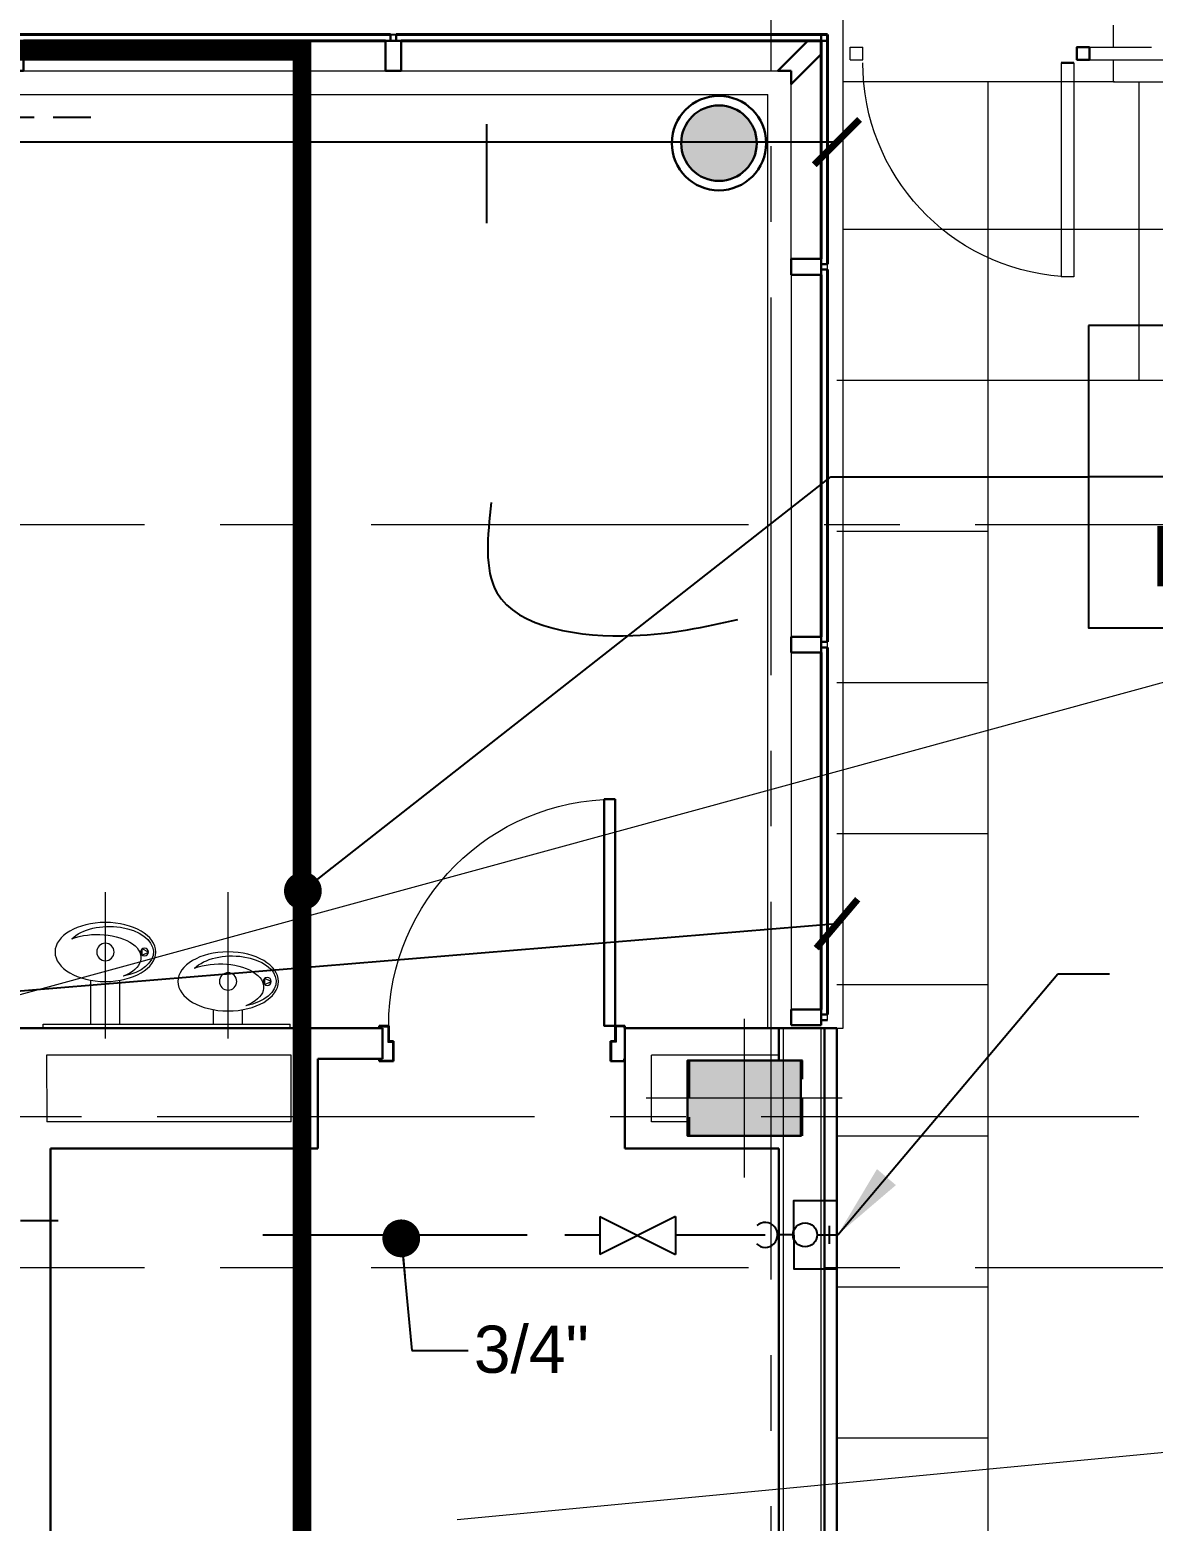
# Model space of a CAD drawing. Header units: inches. Extents: x -26500 to -19489, y -3216 to 2257.
# Drawn here: x -21538.8 to -21360.3, y 862.9 to 1099.7 of the extents above; entities that cross this region are included whole.
import ezdxf
from ezdxf.enums import TextEntityAlignment as Align

# ---------------------------------------------------------------- set-up
doc = ezdxf.new("R2010")
doc.units = ezdxf.units.IN
doc.header["$LTSCALE"] = 48
doc.header["$MEASUREMENT"] = 0
for name, pattern in [('A113$0$CENTER', [2, 1.25, -0.25, 0.25, -0.25]), ('A113$0$DGN Style 4', [277.835214, 138.830838, -69.415419, 0.173539, -69.415419]), ('DASHED2', [0.375, 0.25, -0.125]), ('DCW2', [1.25, 0.875, -0.125, 0.125, -0.125]), ('NB - PH Mezzanine_plan$0$HIDDEN2', [0.1875, 0.125, -0.0625])]:
    doc.linetypes.add(name, pattern=pattern)
for name, color, linetype in [('A-Detl-Iden', 5, 'Continuous'), ('A113$0$A roof pave', 8, 'Continuous'), ('A113$0$A-ANNO-IDEN', 8, 'Continuous'), ('A113$0$A-ANNO-PATT-13-14', 8, 'Continuous'), ('A113$0$A-COLS-13-14', 8, 'Continuous'), ('A113$0$A-COLS-COLS13-14', 8, 'Continuous'), ('A113$0$A-DOOR', 8, 'Continuous'), ('A113$0$A-DOOR-FRAM', 8, 'Continuous'), ('A113$0$A-FLOR-CURB', 8, 'Continuous'), ('A113$0$A-FLOR-PFIX', 8, 'Continuous'), ('A113$0$A-FLOR-SLAB', 8, 'Continuous'), ('A113$0$A-GLAZ', 8, 'Continuous'), ('A113$0$A-GRID-GRDP0-15', 8, 'Continuous'), ('A113$0$A-roof hral', 8, 'Continuous'), ('A113$0$A-ROOF-PAVE-X1', 8, 'Continuous'), ('A113$0$A-WALL-EXTR', 8, 'Continuous'), ('A113$0$A-WALL-FULL-EXTR', 8, 'Continuous'), ('A113$0$A-WALL-FULL-INTR', 8, 'Continuous'), ('A113$0$A-WALL-INTR', 8, 'Continuous'), ('G-Anno', 6, 'Continuous'), ('M2113$0$M-HVAC-FLEX', 8, 'Continuous'), ('NB - PH Mezzanine_plan$0$STCCOLS1', 1, 'NB - PH Mezzanine_plan$0$HIDDEN2'), ('NB - PH Mezzanine_plan$0$STPTREINF', 1, 'NB - PH Mezzanine_plan$0$HIDDEN2'), ('NB - PH Mezzanine_plan$0$STREINFB', 1, 'NB - PH Mezzanine_plan$0$HIDDEN2'), ('P-Anno', 6, 'Continuous'), ('P-Anno-Symb', 6, 'Continuous'), ('P-Domw-Cpip', 132, 'DCW2'), ('P-Pipe-Ftng', 134, 'Continuous'), ('P-Pipe-Ftng @ 48', 134, 'Continuous'), ('P-Pipe-Ftng @ 96', 134, 'Continuous'), ('XREF', 7, 'Continuous')]:
    doc.layers.add(name, color=color, linetype=linetype)
doc.styles.add('MAMEP ANNO', font='arial.ttf', dxfattribs={"height": 0.078125})
doc.styles.add('NB - PH Mezzanine_plan$0$ROMANS', font='romans.shx', dxfattribs={"width": 0.8})
doc.styles.add('P-00-', font='arial.ttf')
doc.styles.add('P10', font='arial.ttf', dxfattribs={"height": 0.1})
doc.styles.get("Standard").update_dxf_attribs({"font": 'simplex.shx'})
doc.dimstyles.new('NB - PH Mezzanine_plan$0$tce_96', dxfattribs={"dimscale": 96, "dimtxt": 0.09375, "dimasz": 0.075, "dimexe": 0.075, "dimexo": 0.0625, "dimgap": 0.03125, "dimtad": 1, "dimdec": 3, "dimzin": 3, "dimdsep": 46, "dimlunit": 4, "dimtxsty": 'NB - PH Mezzanine_plan$0$ROMANS', "dimblk": 'NB - PH Mezzanine_plan$0$_ArchTick', "dimcen": 0, "dimdle": 0.075, "dimclrd": 3, "dimclre": 3, "dimclrt": 10, "dimadec": 0, "dimazin": 1, "dimtfac": 1, "dimtdec": 3, "dimtmove": 0, "dimatfit": 3, "dimldrblk": 'NB - PH Mezzanine_plan$0$_ArchTick', "dimfxl": 1, "dimtolj": 1, "dimtzin": 3, "dimlwd": -1, "dimlwe": -1, "dimarcsym": 0})
doc.dimstyles.new('STANDARD$7', dxfattribs={"dimtxt": 0.18, "dimasz": 0.125, "dimexe": 0.18, "dimexo": 0.06, "dimgap": 0.09, "dimtad": 0, "dimtih": 1, "dimtoh": 1, "dimdec": 4, "dimzin": 0, "dimdsep": 46, "dimtxsty": 'Standard', "dimcen": 0.09, "dimadec": 0, "dimazin": 0, "dimtfac": 1, "dimtdec": 4, "dimtofl": 0, "dimtmove": 0, "dimatfit": 3, "dimfxl": 1, "dimtolj": 1, "dimtzin": 0, "dimarcsym": 0})
doc.dimstyles.new('Standard_96_1', dxfattribs={"dimscale": 96, "dimtxt": 0.09375, "dimasz": 0.1175, "dimexe": 0.18, "dimexo": 0.0625, "dimgap": 0.03125, "dimtad": 0, "dimtih": 1, "dimtoh": 1, "dimdec": 4, "dimzin": 0, "dimdsep": 46, "dimlunit": 4, "dimtxsty": 'P-00-', "dimcen": 0.09, "dimclrd": 256, "dimclre": 256, "dimclrt": 256, "dimadec": 0, "dimazin": 0, "dimtfac": 1, "dimtdec": 4, "dimtofl": 0, "dimtmove": 0, "dimatfit": 3, "dimfxl": 1, "dimtolj": 1, "dimtzin": 0, "dimlwd": -1, "dimlwe": -1, "dimarcsym": 0})

# ---------------------------------------------------------------- blocks, each defined once
blk = doc.blocks.new('A113$0$roof5win_23')
at = {"layer": 'A113$0$A-GLAZ', "linetype": 'Continuous', "lineweight": 30}
for p, q in [((4.75, 0), (0, 0)), ((0, 0), (0, -2.5)), ((4.75, 0), (4.75, -2.5)), ((5.75, -0.8125), (4.75, -0.8125)), ((5.75, -1.6875), (4.75, -1.6875)), ((4.75, -2.5), (0, -2.5))]:
    blk.add_line(p, q, dxfattribs=at)
at = {"layer": 'A113$0$A-GLAZ', "linetype": 'Continuous', "lineweight": 0}
for p, q in [((5.75, -1.6875), (5.75, -0.8125)), ((0, -2.5), (0, -60))]:
    blk.add_line(p, q, dxfattribs=at)
at = {"layer": 'A113$0$A-GLAZ', "linetype": 'Continuous', "lineweight": 40}
for p, q in [((5.75, -1.6875), (5.75, -60.8125)), ((4.75, -2.5), (4.75, -60))]:
    blk.add_line(p, q, dxfattribs=at)
blk = doc.blocks.new('A113$0$roof5win_24')
at = {"layer": 'A113$0$A-GLAZ', "linetype": 'Continuous', "lineweight": 30}
for p, q in [((4.75, 0), (0, 0)), ((0, 0), (0, -2.5)), ((4.75, 0), (4.75, -2.5)), ((5.75, -0.81), (4.75, -0.81)), ((5.75, -1.69), (4.75, -1.69)), ((4.75, -2.5), (0, -2.5))]:
    blk.add_line(p, q, dxfattribs=at)
at = {"layer": 'A113$0$A-GLAZ', "linetype": 'Continuous', "lineweight": 0}
for p, q in [((5.75, -1.69), (5.75, -0.81)), ((0, -2.5), (0, -59.19))]:
    blk.add_line(p, q, dxfattribs=at)
at = {"layer": 'A113$0$A-GLAZ', "linetype": 'Continuous', "lineweight": 40}
for p, q in [((5.75, -1.69), (5.75, -60)), ((4.75, -2.5), (4.75, -59.19))]:
    blk.add_line(p, q, dxfattribs=at)
blk = doc.blocks.new('A113$0$roof5win_22')
at = {"layer": 'A113$0$A-GLAZ', "linetype": 'Continuous', "lineweight": 30}
for p, q in [((0, 4.75), (0, 0)), ((0, 4.75), (2.5, 4.75)), ((0.8125, 5.75), (0.8125, 4.75)), ((1.6875, 5.75), (1.6875, 4.75)), ((2.5, 4.75), (2.5, 0)), ((0, 0), (2.5, 0))]:
    blk.add_line(p, q, dxfattribs=at)
at = {"layer": 'A113$0$A-GLAZ', "linetype": 'Continuous', "lineweight": 0}
for p, q in [((1.6875, 5.75), (0.8125, 5.75)), ((2.5, 0), (60, 0))]:
    blk.add_line(p, q, dxfattribs=at)
at = {"layer": 'A113$0$A-GLAZ', "linetype": 'Continuous', "lineweight": 40}
for p, q in [((1.6875, 5.75), (60.8125, 5.75)), ((2.5, 4.75), (60, 4.75))]:
    blk.add_line(p, q, dxfattribs=at)
blk = doc.blocks.new('A113$0$36D478_19')
at = {"layer": 'A113$0$A-DOOR', "linetype": 'Continuous', "lineweight": 0, "extrusion": (0, 0, -1)}
blk.add_arc((0.85, 5.25), 36, 0, 90, dxfattribs=at)
at = {"layer": 'A113$0$A-DOOR', "linetype": 'Continuous', "lineweight": 30}
blk.add_3dface([(-0.85, 41.25), (-2.6, 41.25), (-2.6, 5.25), (-0.85, 5.25)], dxfattribs=at)
at = {"layer": 'A113$0$A-DOOR-FRAM', "linetype": 'Continuous', "lineweight": 30}
for p, q in [((-38.35, 5.25), (-36.85, 5.25)), ((-38.35, 5.25), (-38.35, 4.88)), ((-36.85, 5.25), (-36.85, 2.83)), ((0.65, 5.25), (-0.85, 5.25)), ((-0.85, 5.25), (-0.85, 2.83)), ((0.65, 5.25), (0.65, 4.88)), ((-36.85, 2.83), (-36.1, 2.83)), ((-36.1, 2.83), (-36.1, -0.37)), ((-0.85, 2.83), (-1.6, 2.83)), ((-1.6, 2.83), (-1.6, -0.37)), ((-38.35, -0.37), (-38.35, 0)), ((0.65, -0.37), (0.65, 0)), ((-36.1, -0.37), (-38.35, -0.37)), ((-1.6, -0.37), (0.65, -0.37))]:
    blk.add_line(p, q, dxfattribs=at)
at = {"layer": 'A113$0$A-DOOR-FRAM', "linetype": 'Continuous', "lineweight": 13}
for p, q in [((-38.35, 4.88), (-38.2, 4.88)), ((-38.2, 5.1), (-37, 5.1)), ((-38.2, 5.1), (-38.2, 4.88)), ((-37, 5.1), (-37, 2.68)), ((0.5, 5.1), (-0.7, 5.1)), ((-0.7, 5.1), (-0.7, 2.68)), ((0.5, 5.1), (0.5, 4.88)), ((0.65, 4.88), (0.5, 4.88)), ((-37, 2.68), (-36.25, 2.68)), ((-36.25, 2.68), (-36.25, -0.22)), ((-0.7, 2.68), (-1.45, 2.68)), ((-1.45, 2.68), (-1.45, -0.22)), ((-38.2, 0), (-38.35, 0)), ((-38.2, -0.22), (-38.2, 0)), ((0.5, -0.22), (0.5, 0)), ((0.5, 0), (0.65, 0)), ((-36.25, -0.22), (-38.2, -0.22)), ((-1.45, -0.22), (0.5, -0.22))]:
    blk.add_line(p, q, dxfattribs=at)
blk = doc.blocks.new('*U783')
at = {"layer": 'A113$0$A-FLOR-PFIX', "linetype": 'A113$0$DGN Style 4', "lineweight": 0}
for p, q in [((-9.75, -11.62), (-9.75, 11.62)), ((9.75, -11.62), (9.75, 11.62))]:
    blk.add_line(p, q, dxfattribs=at)
at = {"layer": 'A113$0$A-FLOR-PFIX', "linetype": 'Continuous', "lineweight": 13}
for p, q in [((-3.93, 1.61), (-3.93, 2.6)), ((-2.91, 2.1), (-3.93, 2.6)), ((-3.93, 1.61), (-2.91, 2.1)), ((15.57, -3.08), (15.57, -2.09)), ((16.59, -2.58), (15.57, -2.09)), ((-12.06, -9.38), (-12.06, -2.38)), ((-7.44, -9.38), (-7.44, -2.38)), ((15.57, -3.08), (16.59, -2.58)), ((7.44, -9.38), (7.44, -7.07)), ((12.06, -9.38), (12.06, -7.07)), ((-19.62, -9.38), (19.63, -9.38)), ((-19.62, -10.01), (-19.62, -9.38)), ((19.63, -10.01), (19.63, -9.38)), ((-19.62, -10.01), (19.63, -10.01))]:
    blk.add_line(p, q, dxfattribs=at)
at = {"layer": 'A113$0$A-FLOR-PFIX', "linetype": 'Continuous', "lineweight": 13, "extrusion": (0, 0, -1)}
for centre, radius in [((9.75, 2.1), 1.38), ((3.54, 2.1), 0.63), ((-9.75, -2.58), 1.38), ((-15.96, -2.58), 0.63)]:
    blk.add_circle(centre, radius, dxfattribs=at)
for centre in [(-9.75, 2.1), (9.75, -2.58)]:
    blk.add_ellipse(centre, major_axis=(8, 0), ratio=0.585946, dxfattribs=at)
for centre, major_axis, ratio, start_param, end_param in [((-9.12, 2.1), (-7, 0), 0.579895, 0.54426, 4.392868), ((-11.05, 1.21), (-6.95, 0), 0.529869, 0.947442, 4.07663), ((10.38, -2.58), (-7, 0), 0.579895, 0.54426, 4.392868), ((8.45, -3.47), (-6.95, 0), 0.529869, 0.947442, 4.07663)]:
    blk.add_ellipse(centre, major_axis=major_axis, ratio=ratio, start_param=start_param, end_param=end_param, dxfattribs=at)
blk = doc.blocks.new('A113')
at = {"layer": 'A113$0$A-ANNO-PATT-13-14', "lineweight": 30, "transparency": 33554687}
h = blk.add_hatch(color=256, dxfattribs=at)
edge = h.paths.add_edge_path()
edge.add_arc((-21429.28, 1081.74), 6, 0, 360)
at = {"layer": 'A113$0$A roof pave', "lineweight": 0, "transparency": 33554687}
for p, q in [((-21366.41, 1091.49, -2660.42), (-21409.53, 1091.49, -2660.42)), ((-21362.53, 1067.95, -2660.42), (-21362.53, 1091.49, -2660.42)), ((-21362.53, 1044.09, -2660.42), (-21362.53, 1068.09, -2660.42)), ((-21410.53, 1044.09, -2660.42), (-21386.53, 1044.09, -2660.42)), ((-21410.53, 1020.09, -2660.42), (-21386.53, 1020.09, -2660.42)), ((-21410.53, 996.09, -2660.42), (-21386.53, 996.09, -2660.42)), ((-21410.53, 972.09, -2660.42), (-21386.53, 972.09, -2660.42)), ((-21410.53, 948.09, -2660.42), (-21386.53, 948.09, -2660.42)), ((-21410.53, 924.09, -2660.42), (-21386.53, 924.09, -2660.42)), ((-21410.53, 900.09, -2660.42), (-21386.53, 900.09, -2660.42)), ((-21410.53, 876.09, -2660.42), (-21386.53, 876.09, -2660.42))]:
    blk.add_line(p, q, dxfattribs=at)
at = {"layer": 'A113$0$A roof pave', "lineweight": 13, "transparency": 33554687}
for p, q in [((-21386.53, 204.09, -2660.42), (-21386.53, 1091.49, -2660.42)), ((-21409.53, 1068.09, -2660.42), (-21266.53, 1068.09, -2660.42)), ((-21386.53, 1044.09, -2660.42), (-21266.53, 1044.09, -2660.42))]:
    blk.add_line(p, q, dxfattribs=at)
at = {"layer": 'A113$0$A-ANNO-IDEN', "lineweight": 0, "transparency": 33554687}
blk.add_line((-21018.66, 906), (-21470.89, 863.09), dxfattribs=at)
at = {"layer": 'A113$0$A-ANNO-IDEN', "lineweight": 0, "transparency": 33554687, "flags": 128}
blk.add_lwpolyline([(-20960.36, 1090.64), (-21012.35, 1090.64), (-21594.71, 931.62)], dxfattribs=at)
at = {"layer": 'A113$0$A-ANNO-PATT-13-14', "lineweight": 0, "transparency": 33554687}
blk.add_solid([(-21434.26, 936.06, -4909.55), (-21434.26, 924.06, -4909.55), (-21416.26, 936.06, -4909.55), (-21416.26, 924.06, -4909.55)], dxfattribs=at)
at = {"layer": 'A113$0$A-COLS-13-14', "lineweight": 30, "transparency": 33554687}
blk.add_circle((-21429.28, 1081.74, 1992.75), 7.5, dxfattribs=at)
at = {"layer": 'A113$0$A-COLS-COLS13-14', "lineweight": 13, "transparency": 33554687}
for p, q in [((-21425.26, 942.64, -4909.55), (-21425.26, 917.48, -4909.55)), ((-21409.69, 930.06, -4909.55), (-21440.84, 930.06, -4909.55))]:
    blk.add_line(p, q, dxfattribs=at)
at = {"layer": 'A113$0$A-COLS-COLS13-14', "lineweight": 30, "transparency": 33554687}
blk.add_circle((-21429.28, 1081.74, -4909.55), 6, dxfattribs=at)
blk.add_3dface([(-21416.26, 936.06, -4909.55), (-21416.26, 924.06, -4909.55), (-21434.26, 924.06, -4909.55), (-21434.26, 936.06, -4909.55)], dxfattribs=at)
at = {"layer": 'A113$0$A-FLOR-CURB', "lineweight": 0, "transparency": 33554687}
for p, q in [((-21419.03, 837.06, 1992.75), (-21419.03, 941.16, 1992.75)), ((-21413.04, 437.63, 1992.75), (-21413.03, 941.16, 1992.75))]:
    blk.add_line(p, q, dxfattribs=at)
at = {"layer": 'A113$0$A-FLOR-SLAB', "lineweight": 0, "transparency": 33554687}
blk.add_line((-21537.21, 1098.94, 1992.75), (-21466.34, 1098.94, 1992.75), dxfattribs=at)
at = {"layer": 'A113$0$A-GLAZ', "lineweight": 30, "transparency": 33554687}
for p, q in [((-21482.27, 1097.99, 1992.75), (-21479.77, 1097.99, 1992.75)), ((-21482.27, 1097.99, 1992.75), (-21482.27, 1093.24, 1992.75)), ((-21481.46, 1098.99, 1992.75), (-21481.46, 1097.99, 1992.75)), ((-21480.58, 1098.99, 1992.75), (-21480.58, 1097.99, 1992.75)), ((-21479.77, 1097.99, 1992.75), (-21479.77, 1093.24, 1992.75)), ((-21419.91, 1093.24, 1992.75), (-21415.16, 1097.99, 1992.75)), ((-21413.04, 1097.99, 1992.75), (-21413.04, 1098.99, 1992.75)), ((-21413.04, 1097.99, 1992.75), (-21412.04, 1097.99, 1992.75)), ((-21417.79, 1091.12, 1992.75), (-21413.04, 1095.87, 1992.75)), ((-21482.27, 1093.24, 1992.75), (-21479.77, 1093.24, 1992.75)), ((-21413.04, 944.15, 1992.75), (-21417.79, 944.15, 1992.75)), ((-21417.79, 944.15, 1992.75), (-21417.79, 941.65, 1992.75)), ((-21413.04, 944.15, 1992.75), (-21413.04, 941.65, 1992.75)), ((-21412.04, 943.34, 1992.75), (-21413.04, 943.34, 1992.75)), ((-21413.04, 941.65, 1992.75), (-21417.79, 941.65, 1992.75)), ((-21412.04, 942.47, 1992.75), (-21413.04, 942.47, 1992.75))]:
    blk.add_line(p, q, dxfattribs=at)
at = {"layer": 'A113$0$A-GLAZ', "lineweight": 0, "transparency": 33554687}
for p, q in [((-21480.58, 1098.99, 1992.75), (-21481.46, 1098.99, 1992.75)), ((-21479.77, 1093.24, 1992.75), (-21417.79, 1093.24, 1992.75)), ((-21417.79, 1063.35, 1992.75), (-21417.79, 1093.24, 1992.75)), ((-21412.04, 942.47, 1992.75), (-21412.04, 943.34, 1992.75))]:
    blk.add_line(p, q, dxfattribs=at)
at = {"layer": 'A113$0$A-GLAZ', "lineweight": 40, "transparency": 33554687}
for p, q in [((-21480.58, 1098.99, 1992.75), (-21412.04, 1098.99, 1992.75)), ((-21479.77, 1097.99, 1992.75), (-21413.04, 1097.99, 1992.75)), ((-21413.04, 1063.35, 1992.75), (-21413.04, 1097.99, 1992.75)), ((-21412.04, 1062.53, 1992.75), (-21412.04, 1098.99, 1992.75))]:
    blk.add_line(p, q, dxfattribs=at)
at = {"layer": 'A113$0$A-GLAZ', "lineweight": 30, "transparency": 33554687, "elevation": 1992.75, "flags": 128}
for points in [[(-21417.79, 1093.24), (-21419.91, 1093.24)], [(-21417.79, 1093.24), (-21417.79, 1092.65), (-21417.79, 1091.12)]]:
    blk.add_lwpolyline(points, dxfattribs=at)
at = {"layer": 'A113$0$A-GRID-GRDP0-15', "linetype": 'A113$0$CENTER', "lineweight": 0, "transparency": 33554687}
for p, q in [((-21421.02, 2113.24), (-21421.02, -676.9)), ((-23884.56, 1021.17), (-20452.76, 1021.17)), ((-24110.57, 927.16), (-20437.54, 927.16)), ((-23884.56, 903.16), (-20364.93, 903.16))]:
    blk.add_line(p, q, dxfattribs=at)
at = {"layer": 'A113$0$A-roof hral', "lineweight": 13, "transparency": 33554687}
for p, q in [((-21408.41, 1096.99, -2660.42), (-21406.41, 1096.99, -2660.42)), ((-21408.41, 1094.99, -2660.42), (-21408.41, 1096.99, -2660.42)), ((-21406.41, 1094.99, -2660.42), (-21406.41, 1096.99, -2660.42)), ((-21372.41, 1094.99, -2660.42), (-21372.41, 1096.99, -2660.42)), ((-21372.41, 1096.99, -2660.42), (-21360.54, 1096.99, -2660.42)), ((-21408.41, 1094.99, -2660.42), (-21406.41, 1094.99, -2660.42)), ((-21374.91, 1094.49, -2660.42), (-21374.91, 1060.49, -2660.42)), ((-21372.91, 1094.49, -2660.42), (-21372.91, 1060.49, -2660.42)), ((-21372.41, 1094.99, -2660.42), (-21358.54, 1094.99, -2660.42)), ((-21372.91, 1060.49, -2660.42), (-21374.91, 1060.49, -2660.42))]:
    blk.add_line(p, q, dxfattribs=at)
at = {"layer": 'A113$0$A-roof hral', "lineweight": 30, "transparency": 33554687}
blk.add_line((-21372.91, 1094.49, -2660.42), (-21374.91, 1094.49, -2660.42), dxfattribs=at)
at = {"layer": 'A113$0$A-roof hral', "lineweight": 0, "transparency": 33554687, "extrusion": (0, 0, -1)}
blk.add_arc((21372.41, 1094.49, 2660.42), 34, 274.2167, 0.0308, dxfattribs=at)
at = {"layer": 'A113$0$A-roof hral', "lineweight": 30, "transparency": 33554687}
blk.add_3dface([(-21370.41, 1096.99, -2660.42), (-21372.41, 1096.99, -2660.42), (-21372.41, 1094.99, -2660.42), (-21370.41, 1094.99, -2660.42)], dxfattribs=at)
at = {"layer": 'A113$0$A-ROOF-PAVE-X1', "lineweight": 13, "transparency": 33554687}
for p, q in [((-21366.61, 1096.99, -2660.42), (-21366.61, 1100.49, -2660.42)), ((-21366.61, 1091.49, -2660.42), (-21366.61, 1094.99, -2660.42)), ((-21366.61, 1091.49, -2660.42), (-21354.54, 1091.49, -2660.42))]:
    blk.add_line(p, q, dxfattribs=at)
at = {"layer": 'A113$0$A-WALL-EXTR', "lineweight": 0, "transparency": 33554687}
for p, q in [((-21409.53, 941.16, 1992.75), (-21409.53, 1101.49, 1992.75)), ((-21410.53, 941.16, 1992.75), (-21409.53, 941.16, 1992.75))]:
    blk.add_line(p, q, dxfattribs=at)
at = {"layer": 'A113$0$A-WALL-FULL-EXTR', "lineweight": 30, "transparency": 33554687}
for p, q in [((-21410.53, 941.16, 1992.75), (-21444.26, 941.16, 1992.75)), ((-21419.78, 936.06, 1992.75), (-21419.78, 941.16, 1992.75)), ((-21412.54, 694.13, 1992.75), (-21412.53, 941.16, 1992.75)), ((-21410.54, 694.13, 1992.75), (-21410.53, 941.16, 1992.75)), ((-21419.79, 837.06, 1992.75), (-21419.78, 922.06, 1992.75))]:
    blk.add_line(p, q, dxfattribs=at)
at = {"layer": 'A113$0$A-WALL-FULL-EXTR', "lineweight": 0, "transparency": 33554687}
for p, q in [((-21497.26, 936.91, 1992.75), (-21536.11, 936.91, 1992.75)), ((-21536.11, 936.91, 1992.75), (-21536.1, 926.31, 1992.75)), ((-21497.26, 926.31, 1992.75), (-21497.26, 936.91, 1992.75)), ((-21440.01, 926.31, 1992.75), (-21440.01, 936.91, 1992.75)), ((-21419.78, 936.91, 1992.75), (-21440.01, 936.91, 1992.75)), ((-21434.26, 926.31, 1992.75), (-21440.01, 926.31, 1992.75))]:
    blk.add_line(p, q, dxfattribs=at)
at = {"layer": 'A113$0$A-WALL-FULL-INTR', "lineweight": 30, "transparency": 33554687}
for p, q in [((-21482.76, 941.16, 1992.75), (-21575.49, 941.16, 1992.75)), ((-21482.76, 936.28, 1992.75), (-21482.76, 941.16, 1992.75)), ((-21444.26, 922.06, 1992.75), (-21444.26, 941.16, 1992.75)), ((-21493.01, 936.28, 1992.75), (-21482.76, 936.28, 1992.75)), ((-21493.01, 922.06, 1992.75), (-21493.01, 936.28, 1992.75)), ((-21535.48, 755.9, 1992.75), (-21535.48, 922.06, 1992.75)), ((-21493.01, 922.06, 1992.75), (-21535.48, 922.06, 1992.75)), ((-21419.78, 922.06, 1992.75), (-21444.26, 922.06, 1992.75))]:
    blk.add_line(p, q, dxfattribs=at)
at = {"layer": 'A113$0$A-WALL-FULL-INTR', "lineweight": 0, "transparency": 33554687}
blk.add_line((-21497.26, 926.31, 1992.75), (-21536.1, 926.31, 1992.75), dxfattribs=at)
at = {"layer": 'A113$0$A-WALL-INTR', "lineweight": 0, "transparency": 33554687}
for p in [(-21558.27, 1089.49, 1992.75), (-21421.53, 941.16, 1992.75)]:
    blk.add_line(p, (-21421.53, 1089.49, 1992.75), dxfattribs=at)
at = {"layer": 'A113$0$A-DOOR', "lineweight": 0, "transparency": 33554687}
blk.add_blockref('A113$0$36D478_19', (-21444.91, 936.28, 1992.75), dxfattribs=at)
at = {"layer": 'A113$0$A-FLOR-PFIX', "lineweight": 13, "transparency": 33554687}
blk.add_blockref('*U783', (-21517.02, 951.17, 1992.75), dxfattribs=at)
at = {"layer": 'A113$0$A-GLAZ', "lineweight": 30, "transparency": 33554687}
for name, p in [('A113$0$roof5win_22', (-21542.27, 1093.24, 1992.75)), ('A113$0$roof5win_23', (-21417.79, 1063.35, 1992.75)), ('A113$0$roof5win_24', (-21417.79, 1003.35, 1992.75))]:
    blk.add_blockref(name, p, dxfattribs=at)
blk = doc.blocks.new('NB - PH Mezzanine_plan$0$_ArchTick')
at = {"linetype": 'ByBlock', "const_width": 0.15}
blk.add_lwpolyline([(-0.5, -0.5), (0.5, 0.5)], dxfattribs=at)
blk = doc.blocks.new('A$C17A94D00')
at = {"layer": 'G-Anno'}
blk.add_line((55.48, 24), (0, 24), dxfattribs=at)
blk.add_lwpolyline([(0, 48), (0, 0), (55.48, 0), (55.48, 48)], close=True, dxfattribs=at)
at = {"layer": 'G-Anno', "style": 'P10'}
for tag, p in [('01', (28.64, 35.4)), ('2-M1-32', (29.22, 11.4))]:
    blk.add_attdef(tag, text='', height=9.6, dxfattribs=at).set_placement(p, align=Align.MIDDLE)
blk = doc.blocks.new('A$C41AB572F')
at = {"layer": 'P-Pipe-Ftng', "linetype": 'ByBlock'}
for p, q in [((1.69, 7.71), (1.69, 5.15)), ((0.56, 6.16), (2.81, 6.16))]:
    blk.add_line(p, q, dxfattribs=at)
at = {"layer": 'P-Pipe-Ftng', "linetype": 'ByBlock', "flags": 128}
for points in [[(5.9, 5.36), (5.9, 10.63), (-2.53, 10.63), (-2.53, 5.36)], [(-5.29, 5.23), (8.67, 5.23)]]:
    blk.add_lwpolyline(points, dxfattribs=at)
at = {"layer": 'P-Pipe-Ftng', "linetype": 'ByBlock'}
blk.add_circle((1.69, 9.21), 1.5, dxfattribs=at)
blk = doc.blocks.new('VAL-PLBG-PipeDn-Anno')
at = {"color": 0, "linetype": 'ByBlock'}
blk.add_arc((0, 0), 0.0312, 47.0744, 312.9256, dxfattribs=at)
blk = doc.blocks.new('VAL-PLBG-ShutOff-Anno')
at = {"color": 0, "linetype": 'ByBlock'}
for p, q in [((0, 0.03125), (0, -0.03125)), ((0, 0.03125), (0.125, -0.03125)), ((0.125, 0.03125), (0, -0.03125)), ((0.125, 0.03125), (0.125, -0.03125))]:
    blk.add_line(p, q, dxfattribs=at)
blk = doc.blocks.new('NB - PH Mezzanine_plan')
at = {"layer": 'NB - PH Mezzanine_plan$0$STCCOLS1', "transparency": 33554687}
blk.add_lwpolyline([(-21416.02, 936.06), (-21434.02, 936.06), (-21434.02, 924.06), (-21416.02, 924.06)], close=True, dxfattribs=at)
blk.add_circle((-21429.28, 1081.74), 6, dxfattribs=at)
at = {"layer": 'NB - PH Mezzanine_plan$0$STREINFB', "transparency": 33554687}
for points in [[(-21571.09, 1085.85), (-21526.5, 1085.85)], [(-21576.25, 910.63), (-21531.66, 910.63)]]:
    blk.add_lwpolyline(points, dxfattribs=at)
at = {"layer": 'NB - PH Mezzanine_plan$0$STPTREINF', "lineweight": 13, "ltscale": 39.370079, "transparency": 33554687}
for points in [[(-21410.53, 1081.9), (-21656.08, 1081.9)], [(-21410.53, 957.76), (-21781.02, 927.16)]]:
    blk.add_leader(points, dimstyle='NB - PH Mezzanine_plan$0$tce_96', override={"dimclrd": 8}, dxfattribs=at)

msp = doc.modelspace()

# ---------------------------------------------------------------- linework, layer by layer
at = {"layer": 'A-Detl-Iden', "linetype": 'DASHED2', "const_width": 3, "elevation": 0, "flags": 128}
msp.add_lwpolyline([(-22047.51, 1096.36), (-22047.51, 613.14), (-21495.53, 613.14), (-21495.53, 1096.36), (-22047.51, 1096.36)], dxfattribs=at)
at = {"layer": 'M2113$0$M-HVAC-FLEX', "transparency": 33554687}
for points in [[(-21466.16, 1069.05), (-21466.16, 1084.74, 0)], [(-21465.46, 1024.64), (-21464.57, 1010.38), (-21442.94, 1003.53), (-21426.28, 1006.1, 0)]]:
    msp.add_spline(points, degree=3, dxfattribs=at)
at = {"layer": 'P-Domw-Cpip'}
for p, q in [((-21501.76, 908.34), (-21448.21, 908.34)), ((-21436.21, 908.34), (-21421.94, 908.34)), ((-21417.41, 908.35), (-21419.96, 908.34))]:
    msp.add_line(p, q, dxfattribs=at)

# ---------------------------------------------------------------- block references
at = {"layer": 'G-Anno'}
msp.add_blockref('A$C17A94D00', (-21370.54, 1004.76), dxfattribs=at).add_auto_attribs({'2-M1-32': 'P2201', '01': '03'})
at = {"layer": 'P-Anno', "xscale": 1.277126729757802, "yscale": 1.277126729757802, "zscale": 1.277126729757802, "rotation": 90.04058468324502}
msp.add_blockref('A$C41AB572F', (-21403.83, 906.2), dxfattribs=at)
at = {"layer": 'P-Pipe-Ftng @ 48', "xscale": 96, "yscale": 96, "zscale": 96}
msp.add_blockref('VAL-PLBG-ShutOff-Anno', (-21448.21, 908.24), dxfattribs=at)
at = {"layer": 'P-Pipe-Ftng @ 96', "xscale": 63.35999999999998, "yscale": 63.35999999999998, "zscale": 63.35999999999998, "rotation": 178.2901133827541}
msp.add_blockref('VAL-PLBG-PipeDn-Anno', (-21421.94, 908.34), dxfattribs=at)
at = {"layer": 'XREF'}
for name in ['A113', 'NB - PH Mezzanine_plan']:
    msp.add_blockref(name, (0, 0), dxfattribs=at)

# ---------------------------------------------------------------- texts
at = {"layer": 'P-Anno', "insert": (-21449.94, 893.93, 0), "char_height": 7.5, "width": 52.1223, "attachment_point": 3, "style": 'MAMEP ANNO'}
msp.add_mtext('\\A1;3/4"', dxfattribs=at)

# ---------------------------------------------------------------- leaders
at = {"layer": 'P-Anno'}
msp.add_leader([(-21410.41, 908.35), (-21375.41, 949.81), (-21367.2, 949.81)], dimstyle='STANDARD$7', override={"dimscale": 96}, dxfattribs=at)
at = {"layer": 'P-Anno-Symb'}
for points in [[(-21495.39, 962.97), (-21411.5, 1028.76), (-21370.54, 1028.76)], [(-21479.76, 907.79), (-21478.07, 889.98), (-21469.11, 889.98)]]:
    msp.add_leader(points, dimstyle='Standard_96_1', override={"dimasz": 0.0625, "dimldrblk": 'Dot'}, dxfattribs=at)

doc.saveas('drawing.dxf')
